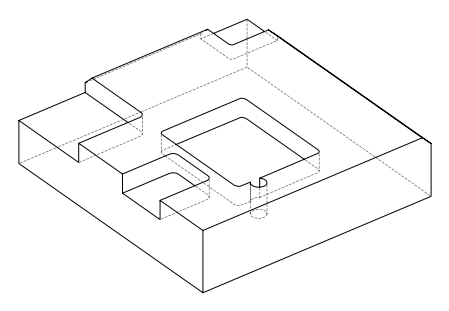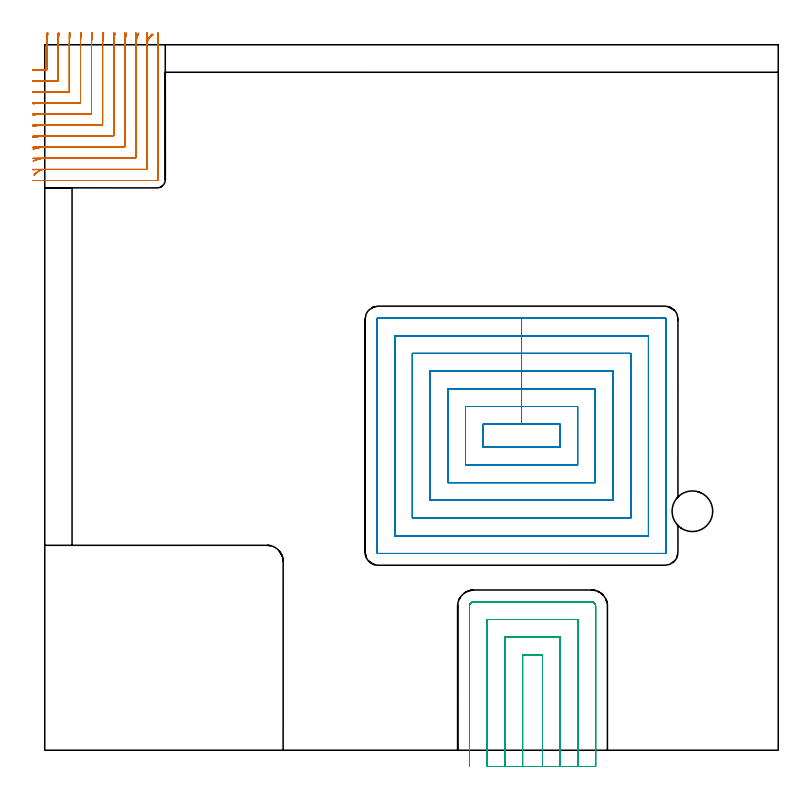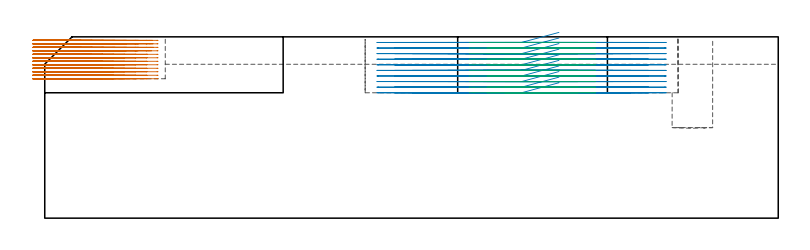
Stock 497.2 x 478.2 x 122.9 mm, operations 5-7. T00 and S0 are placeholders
(PLAN: 7 operations, 4 tool changes, 202.5 min)
(1 INDEXABLE_INSERT_DRILL_BLIND_HOLE_FROM_SOLID | STEP1POCKET | NXT0302_026 | 0.26 min | 36588 mm3)
(2 AREA_MILL | FG_CHAMFER_SURFACE | UGT0205_001 | 13.86 min | 44105 mm3)
(3 AREA_MILL_1 | FG_CHAMFER_SURFACE_1 | UGT0205_001 | 23.57 min | 73211 mm3)
(4 MILL_CORNER_NOTCH_RECTANGULAR | CORNER_NOTCH_RECTANGULAR | NXT0201_012 | Follow Part, ap 4, ae 75% | 45.48 min | 848476 mm3)
(5 MILL_CORNER_NOTCH_RECTANGULAR_1 | CORNER_NOTCH_RECTANGULAR_1 | NXT0201_013 | Follow Part, ap 2.5, ae 75% | 32.14 min | 222248 mm3)
(6 MILL_RECTANGULAR_POCKET | POCKET_RECTANGULAR_STRAIGHT | NXT0201_012 | Follow Part, ap 4, ae 75% | 61.8 min | 1406661 mm3)
(7 MILL_SLOT | SLOT_PARTIAL_RECTANGULAR | NXT0201_012 | Follow Part, ap 4, ae 75% | 25.36 min | 415838 mm3)
(TOOL NXT0302_026 | Index. Insert Drill 27.5mm [880-D2750L32-03] | D27.5 PA176 FL83 Z2)
(TOOL UGT0205_001 | Chamfer Mill 20 x 3 x 45 deg. | D20 FL50 Z2)
(TOOL NXT0201_012 | ENDMILL 16mm [2P460-1600-NA 1630] | D16 FL38 Z6)
(TOOL NXT0201_013 | ENDMILL 10mm | D10 FL30 Z4)
(OP 5 MILL_CORNER_NOTCH_RECTANGULAR_1)
G17 G21 G94 G90
T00 M6
G54
G17 G0 G90 X-7.993 Y460.835 S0 M3
G43 Z132.9 H0
Z120.533
G94 G1 X-5. Y461.034 F250.
G2 X-0.013 Y461.2 R75. F500.
G1 X1.206
G3 X1.7 Y461.694 R0.5
G1 Y478.247
G2 X1.864 Y483.2 R75.
G1 X2.062 Y486.193 F250.
G0 Z132.9
X-7.992 Y453.294
Z120.533
G1 X-5. Y453.516
G2 X-0.013 Y453.7 R67.5 F500.
G1 X8.705
G3 X9.2 Y454.195 R0.5
G1 Y478.247
G2 X9.382 Y483.2 R67.5
G1 X9.602 Y486.192 F250.
G0 Z132.9
X-7.99 Y445.743
Z120.533
G1 X-5. Y445.992
G2 X-0.013 Y446.2 R60. F500.
G1 X16.205
G3 X16.7 Y446.695 R0.5
G1 Y478.247
G2 X16.905 Y483.2 R60.
G1 X17.152 Y486.19 F250.
G0 Z132.9
X-7.986 Y438.178
Z120.533
G1 X-5. Y438.463
G2 X-0.013 Y438.7 R52.5 F500.
G1 X23.705
G3 X24.2 Y439.195 R0.5
G1 Y478.247
G2 X24.434 Y483.2 R52.5
G1 X24.717 Y486.187 F250.
G0 Z132.9
X-7.982 Y430.59
Z120.533
G1 X-5. Y430.923
G2 X-0.013 Y431.2 R45. F500.
G1 X31.205
G3 X31.7 Y431.695 R0.5
G1 Y478.247
G2 X31.973 Y483.2 R45.
G1 X32.304 Y486.182 F250.
G0 Z132.9
X-7.973 Y422.968
Z120.533
G1 X-5. Y423.367
G2 X-0.013 Y423.7 R37.5 F500.
G1 X38.704
G3 X39.2 Y424.196 R0.5
G1 Y478.247
G2 X39.528 Y483.2 R37.5
G1 X39.925 Y486.174 F250.
G0 Z132.9
X-7.958 Y415.284
Z120.533
G1 X-5. Y415.783
G2 X-0.013 Y416.2 R30. F500.
G1 X46.204
G3 X46.7 Y416.696 R0.5
G1 Y478.247
G2 X47.112 Y483.2 R30.
G1 X47.607 Y486.159 F250.
G0 Z132.9
X-7.925 Y407.476
Z120.533
G1 X-5. Y408.14
G2 X-0.013 Y408.7 R22.5 F500.
G1 X53.704
G3 X54.2 Y409.196 R0.5
G1 Y478.247
G2 X54.752 Y483.2 R22.5
G1 X55.412 Y486.126 F250.
G0 Z132.9
X-7.829 Y399.349
Z120.533
G1 X-5. Y400.347
G2 X-0.013 Y401.2 R15. F500.
G1 X61.204
G3 X61.7 Y401.696 R0.5
G1 Y478.247
G2 X62.541 Y483.2 R15.
G1 X63.532 Y486.032 F250.
G0 Z132.9
X-7.241 Y389.807
Z120.533
G1 X-5. Y391.802
G2 X-0.013 Y393.7 R7.5 F500.
G1 X68.704
G3 X69.2 Y394.196 R0.5
G1 Y478.247
G2 X71.068 Y483.2 R7.5
G1 X73.049 Y485.453 F250.
G0 Z132.9
X-3.013 Y386.2
Z120.533
G1 X-0.013
X76.204 F500.
G3 X76.7 Y386.696 R0.5
G1 Y478.247
Y481.247 F250.
G0 Z132.9
X-7.993 Y460.835
Z118.167
G1 X-5. Y461.034
G2 X-0.013 Y461.2 R75. F500.
G1 X1.206
G3 X1.7 Y461.694 R0.5
G1 Y478.01
G2 X1.88 Y483.2 R75.
G1 X2.087 Y486.193 F250.
G0 Z132.9
X-7.992 Y453.294
Z118.167
G1 X-5. Y453.516
G2 X-0.013 Y453.7 R67.5 F500.
G1 X8.705
G3 X9.2 Y454.195 R0.5
G1 Y478.01
G2 X9.4 Y483.2 R67.5
G1 X9.631 Y486.191 F250.
G0 Z132.9
X-7.99 Y445.743
Z118.167
G1 X-5. Y445.992
G2 X-0.013 Y446.2 R60. F500.
G1 X16.205
G3 X16.7 Y446.695 R0.5
G1 Y478.01
G2 X16.925 Y483.2 R60.
G1 X17.184 Y486.189 F250.
G0 Z132.9
X-7.986 Y438.178
Z118.167
G1 X-5. Y438.463
G2 X-0.013 Y438.7 R52.5 F500.
G1 X23.705
G3 X24.2 Y439.195 R0.5
G1 Y478.01
G2 X24.457 Y483.2 R52.5
G1 X24.754 Y486.185 F250.
G0 Z132.9
X-7.982 Y430.59
Z118.167
G1 X-5. Y430.923
G2 X-0.013 Y431.2 R45. F500.
G1 X31.205
G3 X31.7 Y431.695 R0.5
G1 Y478.01
G2 X32. Y483.2 R45.
G1 X32.346 Y486.18 F250.
G0 Z132.9
X-7.973 Y422.968
Z118.167
G1 X-5. Y423.367
G2 X-0.013 Y423.7 R37.5 F500.
G1 X38.704
G3 X39.2 Y424.196 R0.5
G1 Y478.01
G2 X39.561 Y483.2 R37.5
G1 X39.976 Y486.171 F250.
G0 Z132.9
X-7.958 Y415.284
Z118.167
G1 X-5. Y415.783
G2 X-0.013 Y416.2 R30. F500.
G1 X46.204
G3 X46.7 Y416.696 R0.5
G1 Y478.01
G2 X47.152 Y483.2 R30.
G1 X47.671 Y486.155 F250.
G0 Z132.9
X-7.925 Y407.476
Z118.167
G1 X-5. Y408.14
G2 X-0.013 Y408.7 R22.5 F500.
G1 X53.704
G3 X54.2 Y409.196 R0.5
G1 Y478.01
G2 X54.807 Y483.2 R22.5
G1 X55.499 Y486.119 F250.
G0 Z132.9
X-7.829 Y399.349
Z118.167
G1 X-5. Y400.347
G2 X-0.013 Y401.2 R15. F500.
G1 X61.204
G3 X61.7 Y401.696 R0.5
G1 Y478.01
G2 X62.627 Y483.2 R15.
G1 X63.665 Y486.015 F250.
G0 Z132.9
X-7.241 Y389.807
Z118.167
G1 X-5. Y391.802
G2 X-0.013 Y393.7 R7.5 F500.
G1 X68.704
G3 X69.2 Y394.196 R0.5
G1 Y478.01
G2 X71.286 Y483.2 R7.5
G1 X73.362 Y485.366 F250.
G0 Z132.9
X-3.013 Y386.2
Z118.167
G1 X-0.013
X76.204 F500.
G3 X76.7 Y386.696 R0.5
G1 Y478.01
Y481.01 F250.
G0 Z132.9
X-7.993 Y460.835
Z115.8
G1 X-5. Y461.034
G2 X-0.013 Y461.2 R75. F500.
G1 X1.206
G3 X1.7 Y461.694 R0.5
G1 Y477.771
G2 X1.897 Y483.2 R75.
G1 X2.114 Y486.192 F250.
G0 Z132.9
X-7.992 Y453.294
Z115.8
G1 X-5. Y453.516
G2 X-0.013 Y453.7 R67.5 F500.
G1 X8.705
G3 X9.2 Y454.195 R0.5
G1 Y477.771
G2 X9.419 Y483.2 R67.5
G1 X9.66 Y486.19 F250.
G0 Z132.9
X-7.99 Y445.743
Z115.8
G1 X-5. Y445.992
G2 X-0.013 Y446.2 R60. F500.
G1 X16.205
G3 X16.7 Y446.695 R0.5
G1 Y477.771
G2 X16.946 Y483.2 R60.
G1 X17.218 Y486.188 F250.
G0 Z132.9
X-7.986 Y438.178
Z115.8
G1 X-5. Y438.463
G2 X-0.013 Y438.7 R52.5 F500.
G1 X23.705
G3 X24.2 Y439.195 R0.5
G1 Y477.771
G2 X24.481 Y483.2 R52.5
G1 X24.792 Y486.184 F250.
G0 Z132.9
X-7.982 Y430.59
Z115.8
G1 X-5. Y430.923
G2 X-0.013 Y431.2 R45. F500.
G1 X31.205
G3 X31.7 Y431.695 R0.5
G1 Y477.771
G2 X32.029 Y483.2 R45.
G1 X32.391 Y486.178 F250.
G0 Z132.9
X-7.973 Y422.968
Z115.8
G1 X-5. Y423.367
G2 X-0.013 Y423.7 R37.5 F500.
G1 X38.704
G3 X39.2 Y424.196 R0.5
G1 Y477.771
G2 X39.595 Y483.2 R37.5
G1 X40.029 Y486.168 F250.
G0 Z132.9
X-7.958 Y415.284
Z115.8
G1 X-5. Y415.783
G2 X-0.013 Y416.2 R30. F500.
G1 X46.204
G3 X46.7 Y416.696 R0.5
G1 Y477.771
G2 X47.195 Y483.2 R30.
G1 X47.738 Y486.15 F250.
G0 Z132.9
X-7.925 Y407.476
Z115.8
G1 X-5. Y408.14
G2 X-0.013 Y408.7 R22.5 F500.
G1 X53.704
G3 X54.2 Y409.196 R0.5
G1 Y477.771
G2 X54.865 Y483.2 R22.5
G1 X55.589 Y486.111 F250.
G0 Z132.9
X-7.829 Y399.349
Z115.8
G1 X-5. Y400.347
G2 X-0.013 Y401.2 R15. F500.
G1 X61.204
G3 X61.7 Y401.696 R0.5
G1 Y477.771
G2 X62.717 Y483.2 R15.
G1 X63.803 Y485.997 F250.
G0 Z132.9
X-7.241 Y389.807
Z115.8
G1 X-5. Y391.802
G2 X-0.013 Y393.7 R7.5 F500.
G1 X68.704
G3 X69.2 Y394.196 R0.5
G1 Y477.771
G2 X71.526 Y483.2 R7.5
G1 X73.697 Y485.27 F250.
G0 Z132.9
X-3.013 Y386.2
Z115.8
G1 X-0.013
X76.204 F500.
G3 X76.7 Y386.696 R0.5
G1 Y477.771
Y480.771 F250.
G0 Z132.9
X-7.995 Y460.902
Z113.433
G1 X-5. Y461.075
G2 X-0.673 Y461.2 R75. F500.
G1 X1.206
G3 X1.7 Y461.694 R0.5
G1 Y478.811
G2 X1.829 Y483.2 R75.
G1 X2.004 Y486.195 F250.
G0 Z132.9
X-7.994 Y453.369
Z113.433
G1 X-5. Y453.561
G2 X-0.673 Y453.7 R67.5 F500.
G1 X8.705
G3 X9.2 Y454.195 R0.5
G1 Y478.811
G2 X9.343 Y483.2 R67.5
G1 X9.538 Y486.194 F250.
G0 Z132.9
X-7.992 Y445.827
Z113.433
G1 X-5. Y446.044
G2 X-0.673 Y446.2 R60. F500.
G1 X16.205
G3 X16.7 Y446.695 R0.5
G1 Y478.811
G2 X16.861 Y483.2 R60.
G1 X17.08 Y486.192 F250.
G0 Z132.9
X-7.99 Y438.274
Z113.433
G1 X-5. Y438.521
G2 X-0.673 Y438.7 R52.5 F500.
G1 X23.705
G3 X24.2 Y439.195 R0.5
G1 Y478.811
G2 X24.384 Y483.2 R52.5
G1 X24.635 Y486.189 F250.
G0 Z132.9
X-7.986 Y430.703
Z113.433
G1 X-5. Y430.991
G2 X-0.673 Y431.2 R45. F500.
G1 X31.205
G3 X31.7 Y431.695 R0.5
G1 Y478.811
G2 X31.915 Y483.2 R45.
G1 X32.207 Y486.186 F250.
G0 Z132.9
X-7.98 Y423.103
Z113.433
G1 X-5. Y423.45
G2 X-0.673 Y423.7 R37.5 F500.
G1 X38.704
G3 X39.2 Y424.196 R0.5
G1 Y478.811
G2 X39.458 Y483.2 R37.5
G1 X39.809 Y486.179 F250.
G0 Z132.9
X-7.969 Y415.454
Z113.433
G1 X-5. Y415.886
G2 X-0.673 Y416.2 R30. F500.
G1 X46.204
G3 X46.7 Y416.696 R0.5
G1 Y478.811
G2 X47.023 Y483.2 R30.
G1 X47.462 Y486.168 F250.
G0 Z132.9
X-7.944 Y407.703
Z113.433
G1 X-5. Y408.28
G2 X-0.673 Y408.7 R22.5 F500.
G1 X53.704
G3 X54.2 Y409.196 R0.5
G1 Y478.811
G2 X54.632 Y483.2 R22.5
G1 X55.218 Y486.142 F250.
G0 Z132.9
X-7.872 Y399.697
Z113.433
G1 X-5. Y400.562
G2 X-0.673 Y401.2 R15. F500.
G1 X61.204
G3 X61.7 Y401.696 R0.5
G1 Y478.811
G2 X62.357 Y483.2 R15.
G1 X63.234 Y486.069 F250.
G0 Z132.9
X-7.45 Y390.595
Z113.433
G1 X-5. Y392.326
G2 X-0.673 Y393.7 R7.5 F500.
G1 X68.704
G3 X69.2 Y394.196 R0.5
G1 Y478.811
G2 X70.619 Y483.2 R7.5
G1 X72.374 Y485.633 F250.
G0 Z132.9
X-3.673 Y386.2
Z113.433
G1 X-0.673
X76.204 F500.
G3 X76.7 Y386.696 R0.5
G1 Y478.811
Y481.811 F250.
G0 Z132.9
X-8. Y461.151
Z111.067
G1 X-5. Y461.193
G2 X-3.952 Y461.2 R75. F500.
G1 X1.206
G3 X1.7 Y461.694 R0.5
G1 Y482.074
G2 X1.708 Y483.2 R75.
G1 X1.754 Y486.2 F250.
G0 Z132.9
X-8. Y453.645
Z111.067
G1 X-5. Y453.692
G2 X-3.952 Y453.7 R67.5 F500.
G1 X8.705
G3 X9.2 Y454.195 R0.5
G1 Y482.074
G2 X9.209 Y483.2 R67.5
G1 X9.259 Y486.2 F250.
G0 Z132.9
X-8. Y446.138
Z111.067
G1 X-5. Y446.191
G2 X-3.952 Y446.2 R60. F500.
G1 X16.205
G3 X16.7 Y446.695 R0.5
G1 Y482.074
G2 X16.711 Y483.2 R60.
G1 X16.767 Y486.199 F250.
G0 Z132.9
X-7.999 Y438.63
Z111.067
G1 X-5. Y438.69
G2 X-3.952 Y438.7 R52.5 F500.
G1 X23.705
G3 X24.2 Y439.195 R0.5
G1 Y482.074
G2 X24.212 Y483.2 R52.5
G1 X24.276 Y486.199 F250.
G0 Z132.9
X-7.999 Y431.118
Z111.067
G1 X-5. Y431.188
G2 X-3.952 Y431.2 R45. F500.
G1 X31.205
G3 X31.7 Y431.695 R0.5
G1 Y482.074
G2 X31.714 Y483.2 R45.
G1 X31.789 Y486.199 F250.
G0 Z132.9
X-7.999 Y423.602
Z111.067
G1 X-5. Y423.685
G2 X-3.952 Y423.7 R37.5 F500.
G1 X38.704
G3 X39.2 Y424.196 R0.5
G1 Y482.074
G2 X39.217 Y483.2 R37.5
G1 X39.307 Y486.199 F250.
G0 Z132.9
X-7.998 Y416.077
Z111.067
G1 X-5. Y416.182
G2 X-3.952 Y416.2 R30. F500.
G1 X46.204
G3 X46.7 Y416.696 R0.5
G1 Y482.074
G2 X46.721 Y483.2 R30.
G1 X46.834 Y486.198 F250.
G0 Z132.9
X-7.997 Y408.536
Z111.067
G1 X-5. Y408.676
G2 X-3.952 Y408.7 R22.5 F500.
G1 X53.704
G3 X54.2 Y409.196 R0.5
G1 Y482.074
G2 X54.228 Y483.2 R22.5
G1 X54.378 Y486.196 F250.
G0 Z132.9
X-7.993 Y400.954
Z111.067
G1 X-5. Y401.163
G2 X-3.952 Y401.2 R15. F500.
G1 X61.204
G3 X61.7 Y401.696 R0.5
G1 Y482.074
G2 X61.742 Y483.2 R15.
G1 X61.968 Y486.192 F250.
G0 Z132.9
X-7.971 Y393.207
Z111.067
G1 X-5. Y393.626
G2 X-3.952 Y393.7 R7.5 F500.
G1 X68.704
G3 X69.2 Y394.196 R0.5
G1 Y482.074
G2 X69.285 Y483.2 R7.5
G1 X69.736 Y486.166 F250.
G0 Z132.9
X-6.952 Y386.2
Z111.067
G1 X-3.952
X76.204 F500.
G3 X76.7 Y386.696 R0.5
G1 Y482.074
Y485.074 F250.
G0 Z132.9
X-8. Y461.198
Z108.7
G1 X-5. Y461.2
X-4.958 F500.
X1.206
G3 X1.7 Y461.694 R0.5
G1 Y483.142
Y483.2
X1.702 Y486.2 F250.
G0 Z132.9
X-8. Y453.698
Z108.7
G1 X-5. Y453.7
X-4.958 F500.
X8.705
G3 X9.2 Y454.195 R0.5
G1 Y483.142
Y483.2
X9.203 Y486.2 F250.
G0 Z132.9
X-8. Y446.198
Z108.7
G1 X-5. Y446.2
X-4.958 F500.
X16.205
G3 X16.7 Y446.695 R0.5
G1 Y483.142
Y483.2
X16.703 Y486.2 F250.
G0 Z132.9
X-8. Y438.698
Z108.7
G1 X-5. Y438.7
X-4.958 F500.
X23.705
G3 X24.2 Y439.195 R0.5
G1 Y483.142
Y483.2
X24.203 Y486.2 F250.
G0 Z132.9
X-8. Y431.197
Z108.7
G1 X-5. Y431.2
X-4.958 F500.
X31.205
G3 X31.7 Y431.695 R0.5
G1 Y483.142
Y483.2
X31.704 Y486.2 F250.
G0 Z132.9
X-8. Y423.697
Z108.7
G1 X-5. Y423.7
X-4.958 F500.
X38.704
G3 X39.2 Y424.196 R0.5
G1 Y483.142
Y483.2
X39.205 Y486.2 F250.
G0 Z132.9
X-8. Y416.196
Z108.7
G1 X-5. Y416.2
X-4.958 F500.
X46.204
G3 X46.7 Y416.696 R0.5
G1 Y483.142
Y483.2
X46.706 Y486.2 F250.
G0 Z132.9
X-8. Y408.694
Z108.7
G1 X-5. Y408.7
X-4.958 F500.
X53.704
G3 X54.2 Y409.196 R0.5
G1 Y483.142
Y483.2
X54.208 Y486.2 F250.
G0 Z132.9
X-8. Y401.192
Z108.7
G1 X-5. Y401.2
X-4.958 F500.
X61.204
G3 X61.7 Y401.696 R0.5
G1 Y483.142
Y483.2
X61.712 Y486.2 F250.
G0 Z132.9
X-8. Y393.683
Z108.7
G1 X-5. Y393.7
X-4.958 F500.
X68.704
G3 X69.2 Y394.196 R0.5
G1 Y483.142
Y483.2
X69.223 Y486.2 F250.
G0 Z132.9
X-7.958 Y386.2
Z108.7
G1 X-4.958
X76.204 F500.
G3 X76.7 Y386.696 R0.5
G1 Y483.142
Y486.142 F250.
G0 Z132.9
X-8. Y461.2
Z106.333
G1 X-5.
X1.206 F500.
G3 X1.7 Y461.694 R0.5
G1 Y483.2
Y486.2 F250.
G0 Z132.9
X-8. Y453.7
Z106.333
G1 X-5.
X8.705 F500.
G3 X9.2 Y454.195 R0.5
G1 Y483.2
Y486.2 F250.
G0 Z132.9
X-8. Y446.2
Z106.333
G1 X-5.
X16.205 F500.
G3 X16.7 Y446.695 R0.5
G1 Y483.2
Y486.2 F250.
G0 Z132.9
X-8. Y438.7
Z106.333
G1 X-5.
X23.705 F500.
G3 X24.2 Y439.195 R0.5
G1 Y483.2
Y486.2 F250.
G0 Z132.9
X-8. Y431.2
Z106.333
G1 X-5.
X31.205 F500.
G3 X31.7 Y431.695 R0.5
G1 Y483.2
Y486.2 F250.
G0 Z132.9
X-8. Y423.7
Z106.333
G1 X-5.
X38.704 F500.
G3 X39.2 Y424.196 R0.5
G1 Y483.2
Y486.2 F250.
G0 Z132.9
X-8. Y416.2
Z106.333
G1 X-5.
X46.204 F500.
G3 X46.7 Y416.696 R0.5
G1 Y483.2
Y486.2 F250.
G0 Z132.9
X-8. Y408.7
Z106.333
G1 X-5.
X53.704 F500.
G3 X54.2 Y409.196 R0.5
G1 Y483.2
Y486.2 F250.
G0 Z132.9
X-8. Y401.2
Z106.333
G1 X-5.
X61.204 F500.
G3 X61.7 Y401.696 R0.5
G1 Y483.2
Y486.2 F250.
G0 Z132.9
X-8. Y393.7
Z106.333
G1 X-5.
X68.704 F500.
G3 X69.2 Y394.196 R0.5
G1 Y483.2
Y486.2 F250.
G0 Z132.9
X-8. Y386.2
Z106.333
G1 X-5.
X76.204 F500.
G3 X76.7 Y386.696 R0.5
G1 Y483.2
Y486.2 F250.
G0 Z132.9
X-8. Y461.2
Z103.967
G1 X-5.
X1.206 F500.
G3 X1.7 Y461.694 R0.5
G1 Y483.2
Y486.2 F250.
G0 Z132.9
X-8. Y453.7
Z103.967
G1 X-5.
X8.705 F500.
G3 X9.2 Y454.195 R0.5
G1 Y483.2
Y486.2 F250.
G0 Z132.9
X-8. Y446.2
Z103.967
G1 X-5.
X16.205 F500.
G3 X16.7 Y446.695 R0.5
G1 Y483.2
Y486.2 F250.
G0 Z132.9
X-8. Y438.7
Z103.967
G1 X-5.
X23.705 F500.
G3 X24.2 Y439.195 R0.5
G1 Y483.2
Y486.2 F250.
G0 Z132.9
X-8. Y431.2
Z103.967
G1 X-5.
X31.205 F500.
G3 X31.7 Y431.695 R0.5
G1 Y483.2
Y486.2 F250.
G0 Z132.9
X-8. Y423.7
Z103.967
G1 X-5.
X38.704 F500.
G3 X39.2 Y424.196 R0.5
G1 Y483.2
Y486.2 F250.
G0 Z132.9
X-8. Y416.2
Z103.967
G1 X-5.
X46.204 F500.
G3 X46.7 Y416.696 R0.5
G1 Y483.2
Y486.2 F250.
G0 Z132.9
X-8. Y408.7
Z103.967
G1 X-5.
X53.704 F500.
G3 X54.2 Y409.196 R0.5
G1 Y483.2
Y486.2 F250.
G0 Z132.9
X-8. Y401.2
Z103.967
G1 X-5.
X61.204 F500.
G3 X61.7 Y401.696 R0.5
G1 Y483.2
Y486.2 F250.
G0 Z132.9
X-8. Y393.7
Z103.967
G1 X-5.
X68.704 F500.
G3 X69.2 Y394.196 R0.5
G1 Y483.2
Y486.2 F250.
G0 Z132.9
X-8. Y386.2
Z103.967
G1 X-5.
X76.204 F500.
G3 X76.7 Y386.696 R0.5
G1 Y483.2
Y486.2 F250.
G0 Z132.9
X-8. Y461.2
Z101.6
G1 X-5.
X1.206 F500.
G3 X1.7 Y461.694 R0.5
G1 Y483.2
Y486.2 F250.
G0 Z132.9
X-8. Y453.7
Z101.6
G1 X-5.
X8.705 F500.
G3 X9.2 Y454.195 R0.5
G1 Y483.2
Y486.2 F250.
G0 Z132.9
X-8. Y446.2
Z101.6
G1 X-5.
X16.205 F500.
G3 X16.7 Y446.695 R0.5
G1 Y483.2
Y486.2 F250.
G0 Z132.9
X-8. Y438.7
Z101.6
G1 X-5.
X23.705 F500.
G3 X24.2 Y439.195 R0.5
G1 Y483.2
Y486.2 F250.
G0 Z132.9
X-8. Y431.2
Z101.6
G1 X-5.
X31.205 F500.
G3 X31.7 Y431.695 R0.5
G1 Y483.2
Y486.2 F250.
G0 Z132.9
X-8. Y423.7
Z101.6
G1 X-5.
X38.704 F500.
G3 X39.2 Y424.196 R0.5
G1 Y483.2
Y486.2 F250.
G0 Z132.9
X-8. Y416.2
Z101.6
G1 X-5.
X46.204 F500.
G3 X46.7 Y416.696 R0.5
G1 Y483.2
Y486.2 F250.
G0 Z132.9
X-8. Y408.7
Z101.6
G1 X-5.
X53.704 F500.
G3 X54.2 Y409.196 R0.5
G1 Y483.2
Y486.2 F250.
G0 Z132.9
X-8. Y401.2
Z101.6
G1 X-5.
X61.204 F500.
G3 X61.7 Y401.696 R0.5
G1 Y483.2
Y486.2 F250.
G0 Z132.9
X-8. Y393.7
Z101.6
G1 X-5.
X68.704 F500.
G3 X69.2 Y394.196 R0.5
G1 Y483.2
Y486.2 F250.
G0 Z132.9
X-8. Y386.2
Z101.6
G1 X-5.
X76.204 F500.
G3 X76.7 Y386.696 R0.5
G1 Y483.2
Y486.2 F250.
G0 Z132.9
X-8. Y461.2
Z99.233
G1 X-5.
X1.206 F500.
G3 X1.7 Y461.694 R0.5
G1 Y483.2
Y486.2 F250.
G0 Z132.9
X-8. Y453.7
Z99.233
G1 X-5.
X8.705 F500.
G3 X9.2 Y454.195 R0.5
G1 Y483.2
Y486.2 F250.
G0 Z132.9
X-8. Y446.2
Z99.233
G1 X-5.
X16.205 F500.
G3 X16.7 Y446.695 R0.5
G1 Y483.2
Y486.2 F250.
G0 Z132.9
X-8. Y438.7
Z99.233
G1 X-5.
X23.705 F500.
G3 X24.2 Y439.195 R0.5
G1 Y483.2
Y486.2 F250.
G0 Z132.9
X-8. Y431.2
Z99.233
G1 X-5.
X31.205 F500.
G3 X31.7 Y431.695 R0.5
G1 Y483.2
Y486.2 F250.
G0 Z132.9
X-8. Y423.7
Z99.233
G1 X-5.
X38.704 F500.
G3 X39.2 Y424.196 R0.5
G1 Y483.2
Y486.2 F250.
G0 Z132.9
X-8. Y416.2
Z99.233
G1 X-5.
X46.204 F500.
G3 X46.7 Y416.696 R0.5
G1 Y483.2
Y486.2 F250.
G0 Z132.9
X-8. Y408.7
Z99.233
G1 X-5.
X53.704 F500.
G3 X54.2 Y409.196 R0.5
G1 Y483.2
Y486.2 F250.
G0 Z132.9
X-8. Y401.2
Z99.233
G1 X-5.
X61.204 F500.
G3 X61.7 Y401.696 R0.5
G1 Y483.2
Y486.2 F250.
G0 Z132.9
X-8. Y393.7
Z99.233
G1 X-5.
X68.704 F500.
G3 X69.2 Y394.196 R0.5
G1 Y483.2
Y486.2 F250.
G0 Z132.9
X-8. Y386.2
Z99.233
G1 X-5.
X76.204 F500.
G3 X76.7 Y386.696 R0.5
G1 Y483.2
Y486.2 F250.
G0 Z132.9
X-8. Y461.2
Z96.867
G1 X-5.
X1.206 F500.
G3 X1.7 Y461.694 R0.5
G1 Y483.2
Y486.2 F250.
G0 Z132.9
X-8. Y453.7
Z96.867
G1 X-5.
X8.705 F500.
G3 X9.2 Y454.195 R0.5
G1 Y483.2
Y486.2 F250.
G0 Z132.9
X-8. Y446.2
Z96.867
G1 X-5.
X16.205 F500.
G3 X16.7 Y446.695 R0.5
G1 Y483.2
Y486.2 F250.
G0 Z132.9
X-8. Y438.7
Z96.867
G1 X-5.
X23.705 F500.
G3 X24.2 Y439.195 R0.5
G1 Y483.2
Y486.2 F250.
G0 Z132.9
X-8. Y431.2
Z96.867
G1 X-5.
X31.205 F500.
G3 X31.7 Y431.695 R0.5
G1 Y483.2
Y486.2 F250.
G0 Z132.9
X-8. Y423.7
Z96.867
G1 X-5.
X38.704 F500.
G3 X39.2 Y424.196 R0.5
G1 Y483.2
Y486.2 F250.
G0 Z132.9
X-8. Y416.2
Z96.867
G1 X-5.
X46.204 F500.
G3 X46.7 Y416.696 R0.5
G1 Y483.2
Y486.2 F250.
G0 Z132.9
X-8. Y408.7
Z96.867
G1 X-5.
X53.704 F500.
G3 X54.2 Y409.196 R0.5
G1 Y483.2
Y486.2 F250.
G0 Z132.9
X-8. Y401.2
Z96.867
G1 X-5.
X61.204 F500.
G3 X61.7 Y401.696 R0.5
G1 Y483.2
Y486.2 F250.
G0 Z132.9
X-8. Y393.7
Z96.867
G1 X-5.
X68.704 F500.
G3 X69.2 Y394.196 R0.5
G1 Y483.2
Y486.2 F250.
G0 Z132.9
X-8. Y386.2
Z96.867
G1 X-5.
X76.204 F500.
G3 X76.7 Y386.696 R0.5
G1 Y483.2
Y486.2 F250.
G0 Z132.9
X-8. Y461.2
Z94.5
G1 X-5.
X1.206 F500.
G3 X1.7 Y461.694 R0.5
G1 Y483.2
Y486.2 F250.
G0 Z132.9
X-8. Y453.7
Z94.5
G1 X-5.
X8.705 F500.
G3 X9.2 Y454.195 R0.5
G1 Y483.2
Y486.2 F250.
G0 Z132.9
X-8. Y446.2
Z94.5
G1 X-5.
X16.205 F500.
G3 X16.7 Y446.695 R0.5
G1 Y483.2
Y486.2 F250.
G0 Z132.9
X-8. Y438.7
Z94.5
G1 X-5.
X23.705 F500.
G3 X24.2 Y439.195 R0.5
G1 Y483.2
Y486.2 F250.
G0 Z132.9
X-8. Y431.2
Z94.5
G1 X-5.
X31.205 F500.
G3 X31.7 Y431.695 R0.5
G1 Y483.2
Y486.2 F250.
G0 Z132.9
X-8. Y423.7
Z94.5
G1 X-5.
X38.704 F500.
G3 X39.2 Y424.196 R0.5
G1 Y483.2
Y486.2 F250.
G0 Z132.9
X-8. Y416.2
Z94.5
G1 X-5.
X46.204 F500.
G3 X46.7 Y416.696 R0.5
G1 Y483.2
Y486.2 F250.
G0 Z132.9
X-8. Y408.7
Z94.5
G1 X-5.
X53.704 F500.
G3 X54.2 Y409.196 R0.5
G1 Y483.2
Y486.2 F250.
G0 Z132.9
X-8. Y401.2
Z94.5
G1 X-5.
X61.204 F500.
G3 X61.7 Y401.696 R0.5
G1 Y483.2
Y486.2 F250.
G0 Z132.9
X-8. Y393.7
Z94.5
G1 X-5.
X68.704 F500.
G3 X69.2 Y394.196 R0.5
G1 Y483.2
Y486.2 F250.
G0 Z132.9
X-8. Y386.2
Z94.5
G1 X-5.
X76.204 F500.
G3 X76.7 Y386.696 R0.5
G1 Y483.2
Y486.2 F250.
G0 Z132.9
M5
M2
(OP 6 MILL_RECTANGULAR_POCKET)
G17 G21 G94 G90
T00 M6
G54
G17 G0 G90 X348.541 Y221. S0 M3
G43 Z132.9 H1
Z125.9
G94 G1 X323.2 Z119.11 F250.
X297.2 F500.
Y205.4
X349.2
Y221.
X323.2
Y233.
X285.2
Y193.4
X361.2
Y233.
X323.2
Y245.
X273.2
Y181.4
X373.2
Y245.
X323.2
Y257.
X261.2
Y169.4
X385.2
Y257.
X323.2
Y269.
X249.2
Y157.4
X397.2
Y269.
X323.2
Y281.
X237.2
Y145.4
X409.2
Y281.
X323.2
Y293.
X226.
G3 X225.2 Y292.2 R0.8
G1 Y134.2
G3 X226. Y133.4 R0.8
G1 X420.4
G3 X421.2 Y134.2 R0.8
G1 Y292.2
G3 X420.4 Y293. R0.8
G1 X323.2
X322.2
G0 X348.541 Y221. Z122.11
G1 X323.2 Z115.32 F250.
X297.2 F500.
Y205.4
X349.2
Y221.
X323.2
Y233.
X285.2
Y193.4
X361.2
Y233.
X323.2
Y245.
X273.2
Y181.4
X373.2
Y245.
X323.2
Y257.
X261.2
Y169.4
X385.2
Y257.
X323.2
Y269.
X249.2
Y157.4
X397.2
Y269.
X323.2
Y281.
X237.2
Y145.4
X409.2
Y281.
X323.2
Y293.
X226.
G3 X225.2 Y292.2 R0.8
G1 Y134.2
G3 X226. Y133.4 R0.8
G1 X420.4
G3 X421.2 Y134.2 R0.8
G1 Y292.2
G3 X420.4 Y293. R0.8
G1 X323.2
X322.2
G0 X348.541 Y221. Z118.32
G1 X323.2 Z111.53 F250.
X297.2 F500.
Y205.4
X349.2
Y221.
X323.2
Y233.
X285.2
Y193.4
X361.2
Y233.
X323.2
Y245.
X273.2
Y181.4
X373.2
Y245.
X323.2
Y257.
X261.2
Y169.4
X385.2
Y257.
X323.2
Y269.
X249.2
Y157.4
X397.2
Y269.
X323.2
Y281.
X237.2
Y145.4
X409.2
Y281.
X323.2
Y293.
X226.
G3 X225.2 Y292.2 R0.8
G1 Y134.2
G3 X226. Y133.4 R0.8
G1 X420.4
G3 X421.2 Y134.2 R0.8
G1 Y292.2
G3 X420.4 Y293. R0.8
G1 X323.2
X322.2
G0 X348.541 Y221. Z114.53
G1 X323.2 Z107.74 F250.
X297.2 F500.
Y205.4
X349.2
Y221.
X323.2
Y233.
X285.2
Y193.4
X361.2
Y233.
X323.2
Y245.
X273.2
Y181.4
X373.2
Y245.
X323.2
Y257.
X261.2
Y169.4
X385.2
Y257.
X323.2
Y269.
X249.2
Y157.4
X397.2
Y269.
X323.2
Y281.
X237.2
Y145.4
X409.2
Y281.
X323.2
Y293.
X226.
G3 X225.2 Y292.2 R0.8
G1 Y134.2
G3 X226. Y133.4 R0.8
G1 X420.4
G3 X421.2 Y134.2 R0.8
G1 Y292.2
G3 X420.4 Y293. R0.8
G1 X323.2
X322.2
G0 X348.541 Y221. Z110.74
G1 X323.2 Z103.95 F250.
X297.2 F500.
Y205.4
X349.2
Y221.
X323.2
Y233.
X285.2
Y193.4
X361.2
Y233.
X323.2
Y245.
X273.2
Y181.4
X373.2
Y245.
X323.2
Y257.
X261.2
Y169.4
X385.2
Y257.
X323.2
Y269.
X249.2
Y157.4
X397.2
Y269.
X323.2
Y281.
X237.2
Y145.4
X409.2
Y281.
X323.2
Y293.
X226.
G3 X225.2 Y292.2 R0.8
G1 Y134.2
G3 X226. Y133.4 R0.8
G1 X420.4
G3 X421.2 Y134.2 R0.8
G1 Y292.2
G3 X420.4 Y293. R0.8
G1 X323.2
X322.2
G0 X348.541 Y221. Z106.95
G1 X323.2 Z100.16 F250.
X297.2 F500.
Y205.4
X349.2
Y221.
X323.2
Y233.
X285.2
Y193.4
X361.2
Y233.
X323.2
Y245.
X273.2
Y181.4
X373.2
Y245.
X323.2
Y257.
X261.2
Y169.4
X385.2
Y257.
X323.2
Y269.
X249.2
Y157.4
X397.2
Y269.
X323.2
Y281.
X237.2
Y145.4
X409.2
Y281.
X323.2
Y293.
X226.
G3 X225.2 Y292.2 R0.8
G1 Y134.2
G3 X226. Y133.4 R0.8
G1 X420.4
G3 X421.2 Y134.2 R0.8
G1 Y292.2
G3 X420.4 Y293. R0.8
G1 X323.2
X322.2
G0 X348.541 Y221. Z103.16
G1 X323.2 Z96.37 F250.
X297.2 F500.
Y205.4
X349.2
Y221.
X323.2
Y233.
X285.2
Y193.4
X361.2
Y233.
X323.2
Y245.
X273.2
Y181.4
X373.2
Y245.
X323.2
Y257.
X261.2
Y169.4
X385.2
Y257.
X323.2
Y269.
X249.2
Y157.4
X397.2
Y269.
X323.2
Y281.
X237.2
Y145.4
X409.2
Y281.
X323.2
Y293.
X226.
G3 X225.2 Y292.2 R0.8
G1 Y134.2
G3 X226. Y133.4 R0.8
G1 X420.4
G3 X421.2 Y134.2 R0.8
G1 Y292.2
G3 X420.4 Y293. R0.8
G1 X323.2
X322.2
G0 X348.541 Y221. Z99.37
G1 X323.2 Z92.58 F250.
X297.2 F500.
Y205.4
X349.2
Y221.
X323.2
Y233.
X285.2
Y193.4
X361.2
Y233.
X323.2
Y245.
X273.2
Y181.4
X373.2
Y245.
X323.2
Y257.
X261.2
Y169.4
X385.2
Y257.
X323.2
Y269.
X249.2
Y157.4
X397.2
Y269.
X323.2
Y281.
X237.2
Y145.4
X409.2
Y281.
X323.2
Y293.
X226.
G3 X225.2 Y292.2 R0.8
G1 Y134.2
G3 X226. Y133.4 R0.8
G1 X420.4
G3 X421.2 Y134.2 R0.8
G1 Y292.2
G3 X420.4 Y293. R0.8
G1 X323.2
X322.2
G0 X348.541 Y221. Z95.58
G1 X323.2 Z88.79 F250.
X297.2 F500.
Y205.4
X349.2
Y221.
X323.2
Y233.
X285.2
Y193.4
X361.2
Y233.
X323.2
Y245.
X273.2
Y181.4
X373.2
Y245.
X323.2
Y257.
X261.2
Y169.4
X385.2
Y257.
X323.2
Y269.
X249.2
Y157.4
X397.2
Y269.
X323.2
Y281.
X237.2
Y145.4
X409.2
Y281.
X323.2
Y293.
X226.
G3 X225.2 Y292.2 R0.8
G1 Y134.2
G3 X226. Y133.4 R0.8
G1 X420.4
G3 X421.2 Y134.2 R0.8
G1 Y292.2
G3 X420.4 Y293. R0.8
G1 X323.2
X322.2
G0 X348.541 Y221. Z91.79
G1 X323.2 Z85. F250.
X297.2 F500.
Y205.4
X349.2
Y221.
X323.2
Y233.
X285.2
Y193.4
X361.2
Y233.
X323.2
Y245.
X273.2
Y181.4
X373.2
Y245.
X323.2
Y257.
X261.2
Y169.4
X385.2
Y257.
X323.2
Y269.
X249.2
Y157.4
X397.2
Y269.
X323.2
Y281.
X237.2
Y145.4
X409.2
Y281.
X323.2
Y293.
X226.
G3 X225.2 Y292.2 R0.8
G1 Y134.2
G3 X226. Y133.4 R0.8
G1 X420.4
G3 X421.2 Y134.2 R0.8
G1 Y292.2
G3 X420.4 Y293. R0.8
G1 X323.2
X322.2
G0 Z132.9
M5
M2
(OP 7 MILL_SLOT)
G17 G21 G94 G90
T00 M6
G54
G17 G0 G90 X337.4 Y-11. S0 M3
G43 Z132.9 H1
Z119.11
G94 G1 Y-8. F250.
Y64.6 F500.
X323.9
Y-8.
Y-11. F250.
X349.4
Y-8.
Y76.6 F500.
X311.9
Y-8.
Y-11. F250.
X361.4
Y-8.
Y88.6 F500.
X299.9
Y-8.
Y-11. F250.
X373.4
Y-8.
Y97.7 F500.
G3 X370.5 Y100.6 R2.9
G1 X290.8
G3 X287.9 Y97.7 R2.9
G1 Y-8.
Y-11. F250.
G0 X337.4 Z115.32
G1 Y-8.
Y64.6 F500.
X323.9
Y-8.
Y-11. F250.
X349.4
Y-8.
Y76.6 F500.
X311.9
Y-8.
Y-11. F250.
X361.4
Y-8.
Y88.6 F500.
X299.9
Y-8.
Y-11. F250.
X373.4
Y-8.
Y97.7 F500.
G3 X370.5 Y100.6 R2.9
G1 X290.8
G3 X287.9 Y97.7 R2.9
G1 Y-8.
Y-11. F250.
G0 X337.4 Z111.53
G1 Y-8.
Y64.6 F500.
X323.9
Y-8.
Y-11. F250.
X349.4
Y-8.
Y76.6 F500.
X311.9
Y-8.
Y-11. F250.
X361.4
Y-8.
Y88.6 F500.
X299.9
Y-8.
Y-11. F250.
X373.4
Y-8.
Y97.7 F500.
G3 X370.5 Y100.6 R2.9
G1 X290.8
G3 X287.9 Y97.7 R2.9
G1 Y-8.
Y-11. F250.
G0 X337.4 Z107.74
G1 Y-8.
Y64.6 F500.
X323.9
Y-8.
Y-11. F250.
X349.4
Y-8.
Y76.6 F500.
X311.9
Y-8.
Y-11. F250.
X361.4
Y-8.
Y88.6 F500.
X299.9
Y-8.
Y-11. F250.
X373.4
Y-8.
Y97.7 F500.
G3 X370.5 Y100.6 R2.9
G1 X290.8
G3 X287.9 Y97.7 R2.9
G1 Y-8.
Y-11. F250.
G0 X337.4 Z103.95
G1 Y-8.
Y64.6 F500.
X323.9
Y-8.
Y-11. F250.
X349.4
Y-8.
Y76.6 F500.
X311.9
Y-8.
Y-11. F250.
X361.4
Y-8.
Y88.6 F500.
X299.9
Y-8.
Y-11. F250.
X373.4
Y-8.
Y97.7 F500.
G3 X370.5 Y100.6 R2.9
G1 X290.8
G3 X287.9 Y97.7 R2.9
G1 Y-8.
Y-11. F250.
G0 X337.4 Z100.16
G1 Y-8.
Y64.6 F500.
X323.9
Y-8.
Y-11. F250.
X349.4
Y-8.
Y76.6 F500.
X311.9
Y-8.
Y-11. F250.
X361.4
Y-8.
Y88.6 F500.
X299.9
Y-8.
Y-11. F250.
X373.4
Y-8.
Y97.7 F500.
G3 X370.5 Y100.6 R2.9
G1 X290.8
G3 X287.9 Y97.7 R2.9
G1 Y-8.
Y-11. F250.
G0 X337.4 Z96.37
G1 Y-8.
Y64.6 F500.
X323.9
Y-8.
Y-11. F250.
X349.4
Y-8.
Y76.6 F500.
X311.9
Y-8.
Y-11. F250.
X361.4
Y-8.
Y88.6 F500.
X299.9
Y-8.
Y-11. F250.
X373.4
Y-8.
Y97.7 F500.
G3 X370.5 Y100.6 R2.9
G1 X290.8
G3 X287.9 Y97.7 R2.9
G1 Y-8.
Y-11. F250.
G0 X337.4 Z92.58
G1 Y-8.
Y64.6 F500.
X323.9
Y-8.
Y-11. F250.
X349.4
Y-8.
Y76.6 F500.
X311.9
Y-8.
Y-11. F250.
X361.4
Y-8.
Y88.6 F500.
X299.9
Y-8.
Y-11. F250.
X373.4
Y-8.
Y97.7 F500.
G3 X370.5 Y100.6 R2.9
G1 X290.8
G3 X287.9 Y97.7 R2.9
G1 Y-8.
Y-11. F250.
G0 X337.4 Z88.79
G1 Y-8.
Y64.6 F500.
X323.9
Y-8.
Y-11. F250.
X349.4
Y-8.
Y76.6 F500.
X311.9
Y-8.
Y-11. F250.
X361.4
Y-8.
Y88.6 F500.
X299.9
Y-8.
Y-11. F250.
X373.4
Y-8.
Y97.7 F500.
G3 X370.5 Y100.6 R2.9
G1 X290.8
G3 X287.9 Y97.7 R2.9
G1 Y-8.
Y-11. F250.
G0 X337.4 Z85.
G1 Y-8.
Y64.6 F500.
X323.9
Y-8.
Y-11. F250.
X349.4
Y-8.
Y76.6 F500.
X311.9
Y-8.
Y-11. F250.
X361.4
Y-8.
Y88.6 F500.
X299.9
Y-8.
Y-11. F250.
X373.4
Y-8.
Y97.7 F500.
G3 X370.5 Y100.6 R2.9
G1 X290.8
G3 X287.9 Y97.7 R2.9
G1 Y-8.
Y-11. F250.
G0 Z132.9
M5
M2
